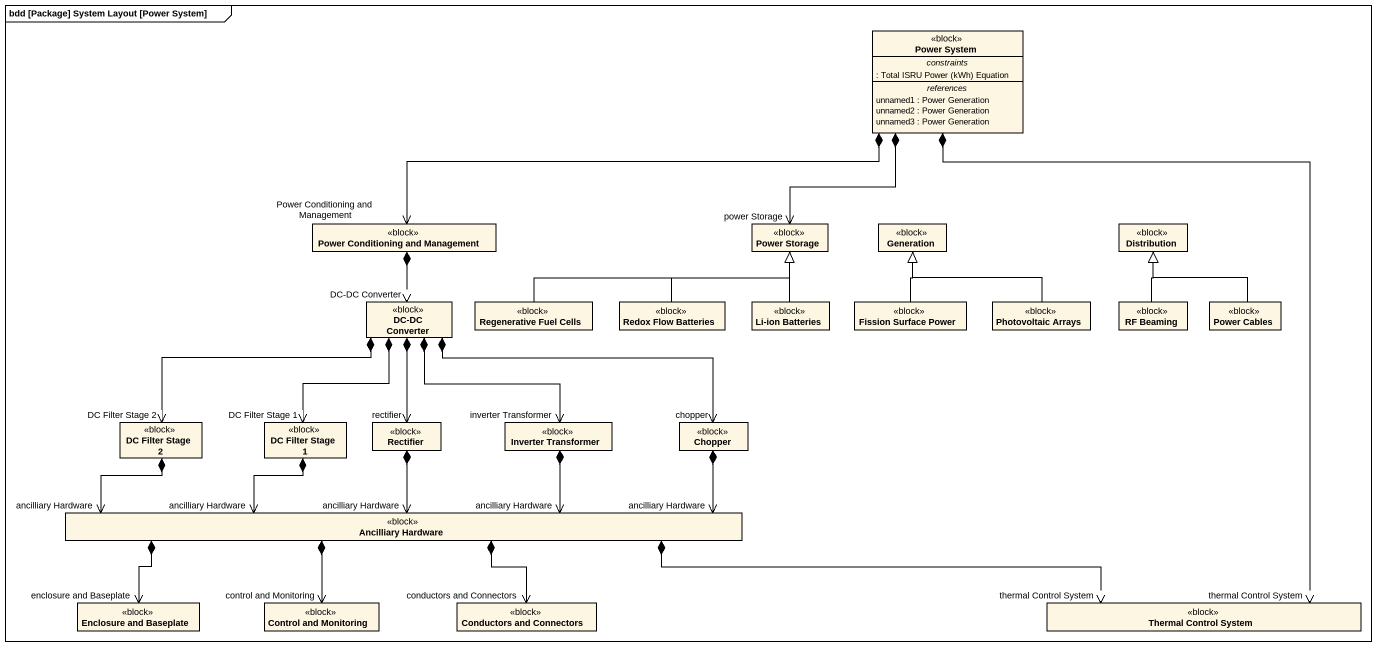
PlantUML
@startuml
mainframe bdd [Package] System Layout [Power System]
hide circle
hide empty members
class "Power System" as Power_System <<block>> {
  -- constraints --
  {field} : Total ISRU Power (kWh) Equation
  -- references --
  unnamed1 : Power Generation
  unnamed2 : Power Generation
  unnamed3 : Power Generation
}
class "Power Conditioning and Management" as Power_Conditioning_and <<block>>
class "Power Storage" as Power_Storage <<block>>
class Generation <<block>>
class Distribution <<block>>
class "DC-DC Converter" as DC_DC_Converter <<block>>
class "Regenerative Fuel Cells" as Regenerative_Fuel_Cells <<block>>
class "Redox Flow Batteries" as Redox_Flow_Batteries <<block>>
class "Li-ion Batteries" as Li_ion_Batteries <<block>>
class "Fission Surface Power" as Fission_Surface_Power <<block>>
class "Photovoltaic Arrays" as Photovoltaic_Arrays <<block>>
class "RF Beaming" as RF_Beaming <<block>>
class "Power Cables" as Power_Cables <<block>>
class "DC Filter Stage 2" as DC_Filter_Stage_2 <<block>>
class "DC Filter Stage 1" as DC_Filter_Stage_1 <<block>>
class Rectifier <<block>>
class "Inverter Transformer" as Inverter_Transformer <<block>>
class Chopper <<block>>
class "Ancilliary Hardware" as Ancilliary_Hardware <<block>>
class "Enclosure and Baseplate" as Enclosure_and_Baseplate <<block>>
class "Control and Monitoring" as Control_and_Monitoring <<block>>
class "Conductors and Connectors" as Conductors_and_Connectors <<block>>
class "Thermal Control System" as Thermal_Control_System <<block>>
Power_System *-left-> "Power Conditioning and Management" Power_Conditioning_and
Power_System *--> "power Storage" Power_Storage
Power_System *--> "thermal Control System" Thermal_Control_System
Power_Conditioning_and *--> "DC-DC Converter" DC_DC_Converter
DC_DC_Converter *-left-> "DC Filter Stage 2" DC_Filter_Stage_2
DC_DC_Converter *--> "DC Filter Stage 1" DC_Filter_Stage_1
DC_DC_Converter *--> "rectifier" Rectifier
DC_DC_Converter *--> "inverter Transformer" Inverter_Transformer
DC_DC_Converter *-right-> "chopper" Chopper
Regenerative_Fuel_Cells -right-|> Power_Storage
Redox_Flow_Batteries -up-|> Power_Storage
Li_ion_Batteries -up-|> Power_Storage
Fission_Surface_Power -up-|> Generation
Photovoltaic_Arrays -up-|> Generation
RF_Beaming -up-|> Distribution
Power_Cables -up-|> Distribution
DC_Filter_Stage_2 *-right-> "ancilliary Hardware" Ancilliary_Hardware
DC_Filter_Stage_1 *--> "ancilliary Hardware" Ancilliary_Hardware
Rectifier *--> "ancilliary Hardware" Ancilliary_Hardware
Inverter_Transformer *-left-> "ancilliary Hardware" Ancilliary_Hardware
Chopper *-left-> "ancilliary Hardware" Ancilliary_Hardware
Ancilliary_Hardware *-left-> "enclosure and Baseplate" Enclosure_and_Baseplate
Ancilliary_Hardware *--> "control and Monitoring" Control_and_Monitoring
Ancilliary_Hardware *--> "conductors and Connectors" Conductors_and_Connectors
Ancilliary_Hardware *-right-> "thermal Control System" Thermal_Control_System
@enduml
